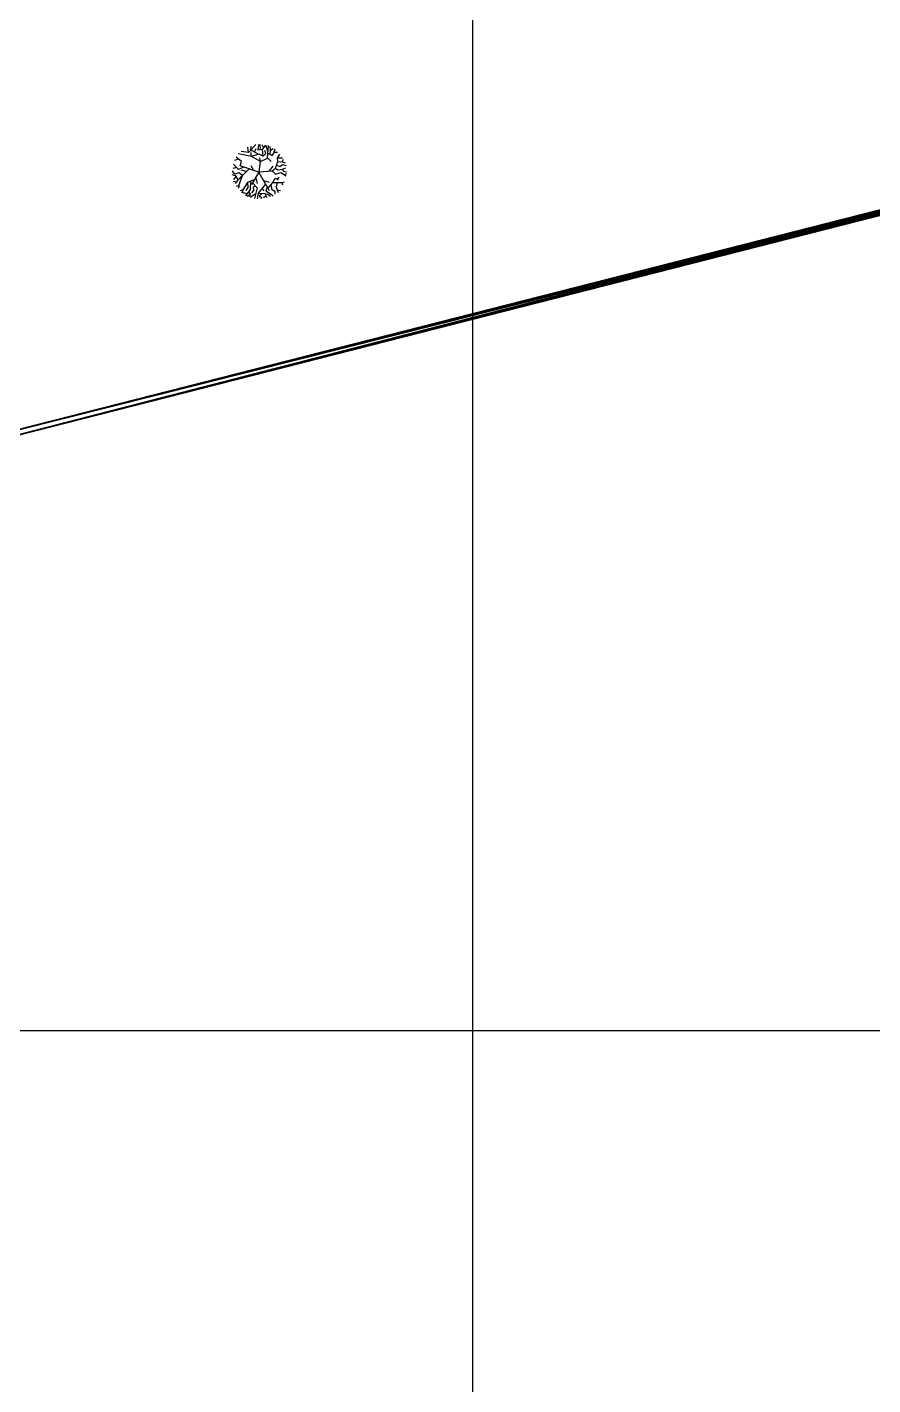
# Model space of a CAD drawing. Extents: x 352140 to 354978, y 6304672 to 6307963.
# Drawn here: x 352367.1 to 352429.5, y 6305473.8 to 6305574.1 of the extents above; entities that cross this region are included whole.
import ezdxf

# ---------------------------------------------------------------- set-up
doc = ezdxf.new("R2010")
doc.units = 0
doc.linetypes.add('DASHDOT', pattern=[1, 0.5, -0.25, 0, -0.25])
doc.linetypes.add('DASHED', pattern=[19.05, 12.7, -6.35])
doc.layers.get('0').update_dxf_attribs({"linetype": 'CONTINUOUS'})
for name, color, linetype in [('03_S2_Pav ext_Borde vereda', 7, 'CONTINUOUS'), ('1-coordenadas', 8, 'CONTINUOUS'), ('Z-ACACI', 253, 'CONTINUOUS')]:
    doc.layers.add(name, color=color, linetype=linetype)
doc.layers.add('0_ASD_LINEA OFICIAL', color=253, linetype='DASHDOT', lineweight=20)

# ---------------------------------------------------------------- blocks, each defined once
blk = doc.blocks.new('COORDENADAS')
at = {"layer": '1-coordenadas'}
for p, q in [((220, -900.625), (220, -0.625)), ((20, -700.625), (1420, -700.625))]:
    blk.add_line(p, q, dxfattribs=at)
blk = doc.blocks.new('ACACI')
for p, q in [((-0.62, 1.6), (-0.26, 2.02)), ((-0.09, 1.62), (-0.05, 2.02)), ((0.1, 1.67), (0.07, 2.03)), ((0.32, 1.82), (0.22, 2.02)), ((-1.3, 0.75), (-1.7, 1.08)), ((-0.57, 1.15), (-1.56, 1.32)), ((-0.8, 1.43), (-1.34, 1.5)), ((-0.8, 1.43), (-0.84, 1.83)), ((-0.62, 1.6), (-0.8, 1.43)), ((-0.62, 1.6), (-0.61, 1.9)), ((-0.05, 1.32), (-0.62, 1.6)), ((-0.58, 1.18), (-0.59, 1.43)), ((-0.58, 1.17), (-0.05, 1.32)), ((0.1, 0.79), (-0.57, 1.15)), ((-0.33, 1.5), (-0.23, 1.73)), ((0.22, 1.67), (-0.09, 1.62)), ((-0.02, 1.34), (0.29, 1.18)), ((0.1, 0.8), (0.04, 1.05)), ((0.1, 0.79), (0.61, 1.03)), ((0.24, 1.67), (0.47, 1.98)), ((0.29, 1.18), (0.24, 1.67)), ((0.32, 1.2), (0.5, 1.37)), ((0.5, 1.37), (0.42, 1.6)), ((0.63, 1.52), (0.51, 1.95)), ((0.61, 1.03), (0.67, 1.97)), ((0.61, 1.05), (0.89, 0.79)), ((0.64, 1.4), (0.97, 1.23)), ((0.83, 1.63), (0.81, 1.9)), ((0.82, 1.62), (1.03, 1.75)), ((0.82, 1.34), (0.82, 1.62)), ((0.97, 1.23), (1.13, 1.48)), ((1.11, 1.5), (1.18, 1.72)), ((1.13, 1.48), (1.36, 1.5)), ((1.36, 1.05), (1.53, 1.34)), ((1.39, 0.82), (1.36, 1.05)), ((1.37, 1.07), (1.73, 1.08)), ((-1.78, -0.18), (-1.96, 0.05)), ((-1.67, 0.32), (-1.94, 0.24)), ((-1.52, 0.17), (-1.88, 0.54)), ((-1.54, 0.92), (-1.81, 0.83)), ((-1.15, 0.34), (-1.52, 0.17)), ((-1.4, 0.44), (-1.3, 0.75)), ((-0.01, -0.01), (-1.4, 0.43)), ((-0.95, 0.02), (-1.3, 0.12)), ((-0.75, 0.2), (-1.23, -0.3)), ((-0.4, 0.12), (-0.57, 0.45)), ((0.01, 0.02), (0.1, 0.79)), ((0.01, 0.02), (0.97, 0.1)), ((0.79, 0.09), (1.04, 0.44)), ((0.97, 0.1), (1.22, 0.3)), ((0.97, 0.1), (1.23, -0.13)), ((1.22, 0.3), (1.28, 0.5)), ((1.22, 0.3), (1.4, 0.19)), ((1.23, -0.13), (1.62, 0)), ((1.28, 0.5), (1.39, 0.8)), ((1.28, 0.52), (1.53, 0.44)), ((1.39, 0.8), (1.71, 0.77)), ((1.4, 0.19), (1.73, 0.25)), ((1.53, 0.44), (1.72, 0.59)), ((1.62, 0), (2.02, -0.24)), ((1.71, 0.77), (1.79, 0.99)), ((1.71, 0.77), (1.92, 0.72)), ((1.72, 0.59), (2, 0.52)), ((1.73, 0.25), (1.98, 0.35)), ((1.73, 0.25), (1.78, 0.09)), ((1.78, 0.09), (2.04, 0.04)), ((-1.71, -0.31), (-1.98, -0.23)), ((-1.88, -0.06), (-1.95, -0.1)), ((-1.67, -0.33), (-1.87, -0.59)), ((-1.67, -0.78), (-1.87, -0.74)), ((-1.49, -0.08), (-1.78, -0.18)), ((-1.52, -0.58), (-1.73, -0.88)), ((-1.51, -0.59), (-1.71, -0.31)), ((-1.24, -0.28), (-1.51, -0.59)), ((-1.23, -0.26), (-1.49, -0.08)), ((-1.23, -0.3), (-1.48, -1.04)), ((-0.83, -0.79), (-1.16, -1.34)), ((-0.3, -0.55), (-0.83, -0.79)), ((-0.83, -0.79), (-0.81, -1.16)), ((-0.61, -0.69), (-0.62, -1.29)), ((-0.01, -0.01), (-0.52, -0.93)), ((-0.45, -0.81), (-0.12, -1.16)), ((-0.21, -0.46), (-0.12, -0.84)), ((0.47, -0.91), (-0.04, -1.56)), ((0, -0.03), (0.78, -1.34)), ((0.36, -0.63), (0.78, -0.74)), ((0.71, -1.19), (1.04, -0.76)), ((0.92, -0.99), (0.96, -1.26)), ((1.03, -0.76), (1.21, -0.43)), ((1.04, -0.76), (1.71, -0.74)), ((1.21, -0.43), (1.43, -0.56)), ((1.37, -0.76), (1.3, -1.06)), ((1.36, -0.49), (1.51, -0.36)), ((1.71, -0.76), (1.9, -0.69)), ((1.71, -0.74), (1.75, -0.91)), ((1.87, -0.15), (2.05, -0.08)), ((-1.48, -1.04), (-1.66, -1.09)), ((-1.45, -1.04), (-1.52, -1.24)), ((-1.16, -1.34), (-1.37, -1.41)), ((-1.17, -1.36), (-1.24, -1.57)), ((-1.09, -1.56), (-1.17, -1.59)), ((-0.84, -1.62), (-1.09, -1.56)), ((-0.62, -1.29), (-0.97, -1.77)), ((-0.81, -1.16), (-0.94, -1.38)), ((-0.68, -1.73), (-0.83, -1.81)), ((-0.75, -1.48), (-0.62, -1.64)), ((-0.62, -1.64), (-0.68, -1.84)), ((-0.21, -1.61), (-0.62, -1.89)), ((-0.37, -1.38), (-0.52, -1.54)), ((-0.26, -1.04), (-0.4, -1.13)), ((-0.4, -1.13), (-0.37, -1.38)), ((-0.12, -1.16), (-0.29, -1.97)), ((-0.04, -1.56), (-0.09, -1.97)), ((-0.02, -1.57), (0.45, -1.57)), ((0.21, -1.61), (0.04, -1.77)), ((0.04, -1.77), (0.24, -1.87)), ((0.24, -1.87), (0.18, -1.96)), ((0.27, -1.23), (0.38, -1.39)), ((0.53, -1.77), (0.38, -1.91)), ((0.45, -1.57), (0.61, -1.87)), ((0.46, -1.57), (0.68, -1.62)), ((0.63, -1.11), (0.53, -1.38)), ((0.53, -1.38), (0.94, -1.62)), ((0.68, -1.62), (0.89, -1.77)), ((0.94, -1.62), (1.07, -1.76)), ((0.96, -1.26), (1.19, -1.39)), ((1.19, -1.39), (1.19, -1.61)), ((1.3, -1.06), (1.44, -1.48)), ((1.35, -1.28), (1.61, -1.33))]:
    blk.add_line(p, q)
blk = doc.blocks.new('A$C27410629')
at = {"layer": '0_ASD_LINEA OFICIAL', "ltscale": 8, "const_width": 0.5}
blk.add_lwpolyline([(121.51, 771.98), (285.14, 813.72)], close=True, dxfattribs=at)

msp = doc.modelspace()

# ---------------------------------------------------------------- block references
at = {"color": 252, "linetype": 'DASHED'}
msp.add_blockref('COORDENADAS', (352180, 6306200.625), dxfattribs=at)
at = {"layer": '03_S2_Pav ext_Borde vereda', "linetype": 'Continuous'}
msp.add_blockref('A$C27410629', (352203.962, 6304761.714), dxfattribs=at)
at = {"layer": 'Z-ACACI', "rotation": 359.090101839884}
msp.add_blockref('ACACI', (352384.218, 6305563.365), dxfattribs=at)

doc.saveas('drawing.dxf')
